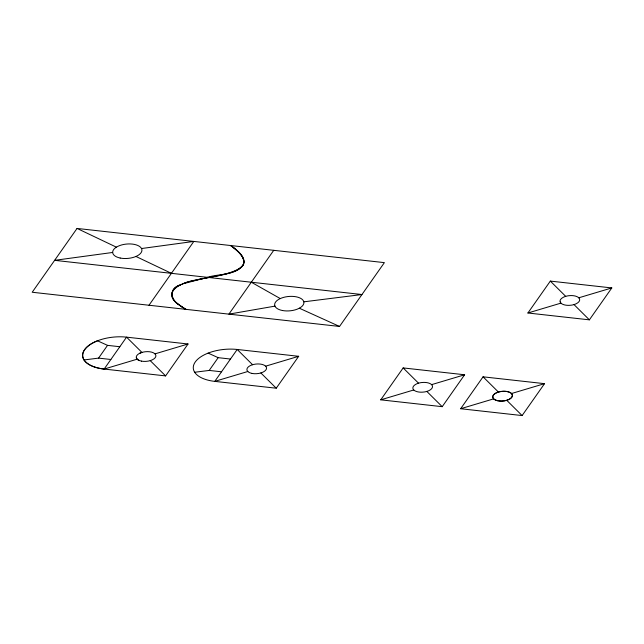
<?xml version="1.0" encoding="UTF-8"?>
<svg xmlns="http://www.w3.org/2000/svg" width="644" height="644" viewBox="0 0 644 644"><rect width="100%" height="100%" fill="white"/><g stroke="black" fill="none" stroke-linecap="round" stroke-linejoin="round"><path stroke-width="0.97" d="M77.047 228.435L32.2 292.247L339.533 326.444L384.379 262.631L77.047 228.435L116.395 247.159M84.042 359.948L98.572 358.12L107.54 345.361L119.832 346.73M139.507 353.387A9.885 4.854 -5.2 0 1 141.946 352.421L126.562 337.15A32.82 16.108 -5.2 0 0 84.622 349.692A32.82 16.108 -5.2 0 0 104.143 369.06L126.562 337.15L188.032 343.993L165.605 375.903L104.143 369.06A32.828 16.116 -5.2 0 1 82.851 357.187A32.828 16.116 -5.2 0 1 97.486 340.797L107.54 345.361M148.989 305.248L193.828 241.428L141.511 248.536M273.74 250.315L228.894 314.135L274.964 306.133M194.673 372.256L209.211 370.429L218.179 357.67L230.472 359.038M276.244 388.211L298.671 356.301L237.201 349.467A32.828 16.116 -5.2 0 0 195.253 361.992A32.828 16.116 -5.2 0 0 214.774 381.377L276.244 388.211L260.86 372.948M380.741 399.835L403.16 367.925L464.622 374.768L442.203 406.678L380.741 399.835L413.786 389.966A9.418 4.621 -5.2 0 0 415.396 391.061L416.813 391.592A10.062 4.943 -5.2 0 0 422.102 392.18L424.018 392.019A9.418 4.621 -5.2 0 0 426.819 391.415A9.418 4.621 -5.2 0 0 429.266 390.449L430.546 389.66A10.062 4.943 -5.2 0 0 432.478 386.915L432.414 385.973A9.418 4.621 -5.2 0 0 431.577 384.645A9.418 4.621 -5.2 0 0 429.967 383.55L428.55 383.011A10.062 4.943 -5.2 0 0 423.261 382.423L421.345 382.584A9.418 4.621 -5.2 0 0 418.544 383.196A9.418 4.621 -5.2 0 0 416.096 384.154L414.816 384.951A10.062 4.943 -5.2 0 0 412.885 387.696L412.949 388.638A9.418 4.621 -5.2 0 0 413.786 389.966M460.645 408.731L483.064 376.821L544.534 383.663L522.107 415.565L460.645 408.731L493.69 398.853A9.934 4.878 -5.2 0 0 506.748 400.318L522.107 415.565M527.911 313L550.33 281.09L611.8 287.932L589.381 319.843L527.911 313L560.956 303.123M180.183 285.147C168.148 288.448 170.732 300.096 179.628 305.216A85.056 41.755 -5.2 0 0 184.256 308.404L185.866 309.345L182.494 307.252A93.114 45.708 -5.2 0 1 178.219 304.065C161.016 292.247 181.882 282.249 193.603 280.76M182.365 284.213C169.726 286.902 168.639 299.299 179.563 305.143A96.874 47.559 -5.2 0 0 184.128 308.299L185.866 309.345M182.333 284.246C197.531 274.747 274.199 277.492 230.713 245.533C269.144 272.203 213.567 275.35 194.866 280.414M184.667 283.368L202.796 278.627M104.143 369.06L137.188 359.183M154.979 353.87L188.032 343.993M247.827 371.499L214.782 381.369L237.201 349.467L252.585 364.729M265.618 366.178L298.671 356.301M560.127 301.795L560.063 300.861A10.062 4.943 -5.2 0 1 561.995 298.108L563.267 297.319A9.418 4.621 -5.2 0 1 565.714 296.361A9.418 4.621 -5.2 0 1 568.523 295.749L570.431 295.588A10.062 4.943 -5.2 0 1 575.72 296.176L577.145 296.715A9.418 4.621 -5.2 0 1 578.755 297.81L611.8 287.932M431.577 384.645L464.622 374.768M544.534 383.663L511.489 393.532A9.934 4.878 -5.2 0 1 506.748 400.318M205.275 278.063C217.648 273.193 234.971 276.429 243.537 264.644C245.501 255.966 236.541 250.194 230.713 245.533M112.676 252.456L54.619 260.337L361.952 294.533L303.807 301.827M98.572 358.12L110.865 359.489M209.211 370.429L221.504 371.797M299.323 308.21L339.533 326.444M208.133 353.113L218.179 357.67M135.948 256.457L171.409 273.338M251.313 282.225L280.277 298.575M550.33 281.09L565.714 296.361M560.2 301.875A9.418 4.621 -5.2 0 0 562.566 304.226L563.991 304.757A10.062 4.943 -5.2 0 0 569.28 305.345L571.188 305.184A9.418 4.621 -5.2 0 0 573.997 304.58L589.381 319.843M483.064 376.821L498.448 392.083M403.16 367.925L418.544 383.196M426.819 391.415L442.203 406.678M150.229 360.64L165.605 375.903M493.626 398.837A9.934 4.878 -5.2 0 1 498.416 392.019A9.934 4.878 -5.2 0 1 511.561 393.46M138.806 360.278A9.877 4.846 -5.2 0 1 136.359 357.855M578.755 297.81A9.418 4.621 -5.2 0 1 579.584 299.138L579.648 300.08A10.062 4.943 -5.2 0 1 577.716 302.825L576.436 303.614A9.418 4.621 -5.2 0 1 573.997 304.58M497.571 400.705A9.845 4.83 -5.2 0 0 512.399 395.585A9.845 4.83 -5.2 0 0 497.796 392.293A9.845 4.83 -5.2 0 0 497.571 400.705M252.134 373.448A9.853 4.838 -5.2 0 0 266.536 367.974A9.853 4.838 -5.2 0 0 251.49 365.092A9.853 4.838 -5.2 0 0 252.134 373.448M141.503 361.131A9.845 4.83 -5.2 0 0 155.888 355.665A9.845 4.83 -5.2 0 0 140.851 352.783A9.845 4.83 -5.2 0 0 141.503 361.131M282.426 310.513A14.675 7.205 -5.2 0 0 303.896 302.382A14.675 7.205 -5.2 0 0 281.5 298.067A14.675 7.205 -5.2 0 0 282.426 310.513M120.17 258.035A14.683 7.213 -5.2 0 0 141.93 250.097A14.683 7.213 -5.2 0 0 119.768 245.541A14.683 7.213 -5.2 0 0 120.17 258.035"/></g></svg>
